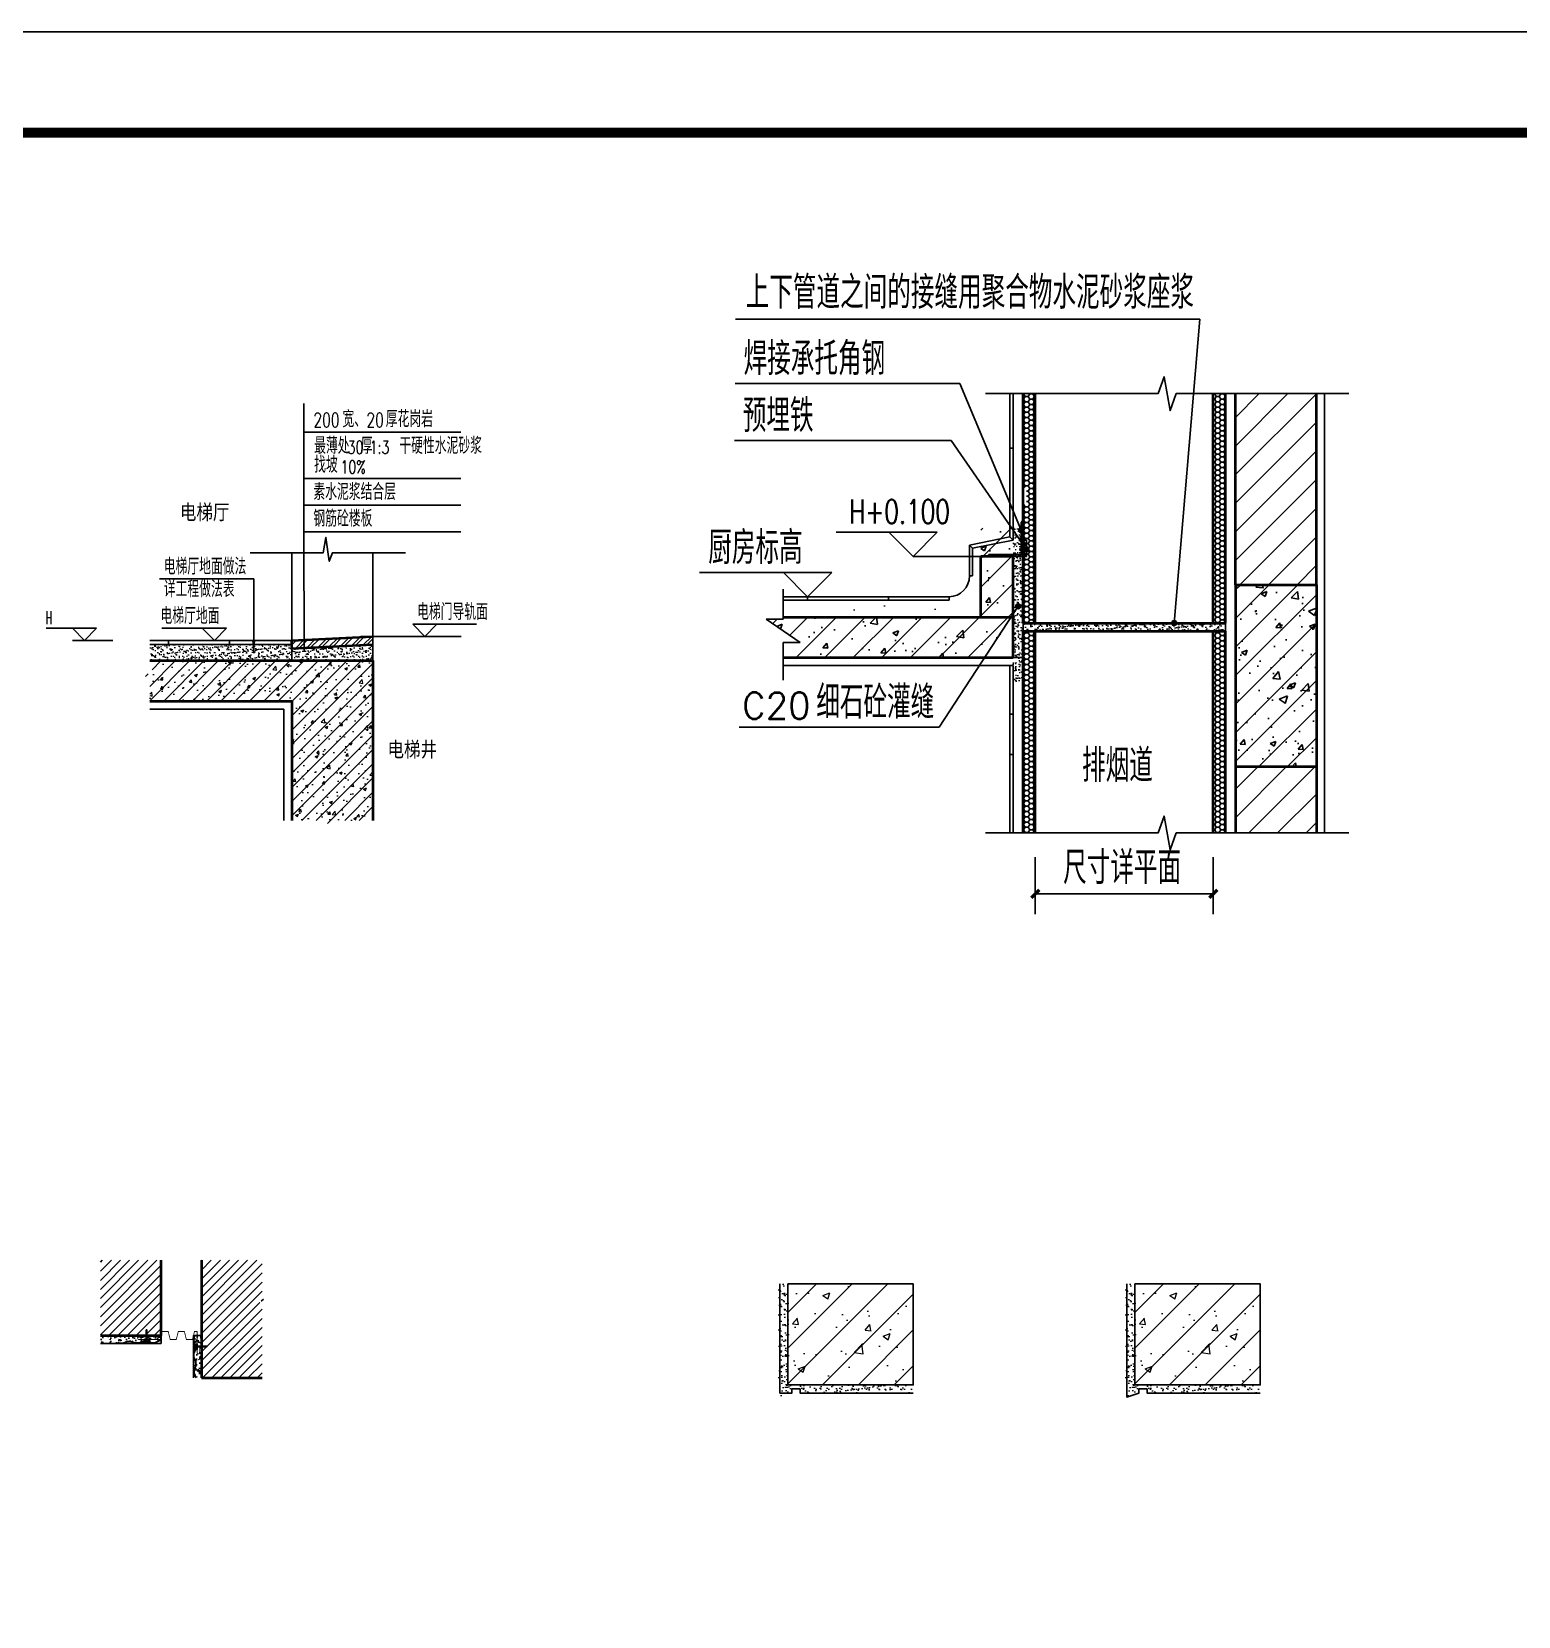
# Model space of a CAD drawing. Extents: x 27938 to 725830, y -209821 to 1628073.
# Drawn here: x 267152 to 270828, y 932713 to 936632 of the extents above; entities that cross this region are included whole.
import ezdxf

# ---------------------------------------------------------------- set-up
doc = ezdxf.new("R2010")
doc.units = 0
doc.header["$LTSCALE"] = 1000
doc.header["$MEASUREMENT"] = 0
for name, color, linetype in [('7', 7, 'Continuous'), ('COLUMN', 9, 'Continuous'), ('DIM_ELEV', 3, 'Continuous'), ('DIM_LEAD', 3, 'Continuous'), ('DIM_SYMB', 3, 'Continuous'), ('PUB_DIM', 3, 'Continuous'), ('PUB_HACTH', 252, 'Continuous'), ('PUB_TEXT', 4, 'Continuous'), ('text', 7, 'Continuous'), ('图框', 140, 'Continuous'), ('看线', 251, 'Continuous')]:
    doc.layers.add(name, color=color, linetype=linetype)
for name, color, linetype, lineweight in [('PUB_HATCH', 8, 'Continuous', 9), ('WALL', 9, 'Continuous', 40), ('填充', 251, 'Continuous', 5)]:
    doc.layers.add(name, color=color, linetype=linetype, lineweight=lineweight)
doc.layers.add('yichutu', color=7, linetype='Continuous', true_color=0xffffff, plot=False)
doc.styles.add('_TCH_DIM', font='SIMPLEX.shx', dxfattribs={"width": 0.7, "bigfont": 'GBCBIG.shx'})
doc.styles.add('ZJDZ', font='')
doc.styles.get('ZJDZ').set_extended_font_data('NSimSun')
pattern_1 = [(37.5, (97309.088, 959508.072), (-0.4724502, 14.4511783), [0, -11.4, 0, -12.75, 0, -12.1875]), (7.5, (97309.088, 959508.072), (13.2733253, 21.1660955), [0, -6.15, 0, -10.275, 0, -3.9375]), (327.5, (97299.863, 959508.072), (23.356064, 0.0424429), [0, -3.75, 0, -13.5, 0, -17.625]), (317.5, (97299.863, 959508.072), (22.5459495, 6.5825667), [0, -1.875, 0, -8.85, 0, -10.125])]
pattern_2 = [(45, (386352.71, 949864.537), (-35.35534, 35.35534), []), (50, (386352.71, 949864.54), (143.45204, -12.55043), [15, -165]), (355, (386352.71, 949864.54), (-27.75027, 150.43843), [12, -132]), (100.4514, (386364.67, 949863.49), (115.70188, 137.88791), [12.74804, -140.22842]), (46.1842, (386352.71, 949904.54), (213.4482, -33.1038), [22.5, -247.5]), (96.6356, (386370.5, 949901.78), (186.93254, 194.82357), [19.12206, -210.3426]), (351.1842, (386352.71, 949904.54), (186.9324, 194.8237), [18, -198]), (21, (386372.71, 949894.54), (119.38141, -80.52378), [15, -165]), (326, (386372.71, 949894.54), (48.66307, 145.03), [12, -132]), (71.4514, (386382.66, 949887.83), (168.04453, 64.5061), [12.74804, -140.22842]), (37.5, (386352.71, 949864.537), (2.43197, 66.57877), [0, -130.4, 0, -134, 0, -132.5]), (7.5, (386352.71, 949864.54), (52.613907, 78.882342), [0, -76.4, 0, -127.4, 0, -50.5]), (327.5, (386308.11, 949864.54), (106.764487, -4.510974), [0, -50, 0, -156, 0, -207]), (317.5, (386288.11, 949864.54), (116.637234, 20.021), [0, -65, 0, -103.6, 0, -147])]
pattern_3 = [(45, (113426.428, 959920.667), (-6.6291261, 6.6291261), []), (45, (113430.847, 959920.667), (-6.6291261, 6.6291261), [])]
pattern_4 = [(0, (233315.956, 1020375.111), (11.25, 6.4951905), [7.5, -15]), (120, (233315.956, 1020375.111), (-11.24999998, 6.49519054), [7.5, -15]), (60, (233315.956, 1020375.111), (2e-08, 12.99038104), [-15, 7.5])]
pattern_5 = [(45, (-1977449.203, 1230836.168), (-11.22532015, 11.22532015), [])]

# ---------------------------------------------------------------- blocks, each defined once
blk = doc.blocks.new('_ArchTick')
at = {"color": 0, "linetype": 'ByBlock', "const_width": 0.4}
blk.add_lwpolyline([(-0.5, -0.5), (0.5, 0.5)], dxfattribs=at)
blk = doc.blocks.new('yct-841-594-84100-59399.9999999999-100-1000.0')
at = {"layer": 'yichutu', "color": 7, "true_color": 0xffffff}
blk.add_lwpolyline([(0, 0), (0, 59400), (84100, 59400), (84100, 0)], close=True, dxfattribs=at)
blk = doc.blocks.new('A$C6C8F5AB9')
at = {"layer": '图框'}
blk.add_lwpolyline([(0, 0), (21025, 0), (21025, -14850), (0, -14850)], close=True, dxfattribs=at)
blk.add_lwpolyline([(0, 0), (21025, 0), (21025, -14850), (0, -14850)], close=True, dxfattribs=at)
at = {"layer": '图框', "const_width": 25}
blk.add_lwpolyline([(20775, -14600), (20775, -250), (625, -250), (625, -14600)], close=True, dxfattribs=at)

msp = doc.modelspace()

# ---------------------------------------------------------------- hatches: boundary and pattern name
at = {"layer": 'PUB_HACTH'}
h = msp.add_hatch(dxfattribs=at)
h.set_pattern_fill('HONEY', color=256, scale=60, style=0)
h.set_pattern_definition([(0, (233315.956, 1020375.111), (11.25, 6.4951905), [7.5, -15]), (120, (233315.956, 1020375.111), (-11.24999998, 6.49519054), [7.5, -15]), (60, (233315.956, 1020375.111), (2e-08, 12.99038104), [-15, 7.5])])
h.paths.add_polyline_path([(269633.7, 935736.9), (269603.7, 935736.9), (269603.7, 935504.6), (269611.7, 935504.6), (269611.7, 935481.8), (269633.7, 935481.8)])
h.paths.add_polyline_path([(269633.7, 935481.8), (269611.7, 935481.8), (269611.7, 935464.5), (269603.7, 935464.5), (269603.7, 935169.7), (269633.7, 935169.7)])
h = msp.add_hatch(dxfattribs=at)
h.set_pattern_fill('HONEY', color=256, scale=60, style=0)
h.set_pattern_definition(pattern_4)
h.paths.add_polyline_path([(270103.7, 935736.9), (270073.7, 935736.9), (270073.7, 935169.7), (270103.7, 935169.7)])
h = msp.add_hatch(dxfattribs=at)
h.set_pattern_fill('普通砖', color=256, scale=20, style=0)
h.set_pattern_definition([(45, (393746.213, 949976.903), (-35.355353, 35.355353), [])])
h.paths.add_polyline_path([(270328.7, 934650.4), (270328.7, 934814.5), (270128.7, 934814.5), (270128.7, 934650.4)])
h.paths.add_polyline_path([(270328.7, 935736.9), (270128.7, 935736.9), (270128.7, 935264.5), (270328.7, 935264.5)])
h = msp.add_hatch(dxfattribs=at)
h.set_pattern_fill('钢筋混凝土', color=256, scale=20, style=0)
h.set_pattern_definition(pattern_2)
h.paths.add_polyline_path([(269425.6, 935184.5), (269362.9, 935084.5), (269516.9, 935084.5), (269578.7, 935186.3), (269578.7, 935404.5), (269514.1, 935404.5), (269498.7, 935404.5), (269498.7, 935184.5)])
h.paths.add_polyline_path([(269362.9, 935084.5), (269425.6, 935184.5), (269010.2, 935184.5), (269010.2, 935179.3), (268968, 935179.3), (269052.3, 935121.6), (269010.2, 935121.6), (269010.2, 935084.5)])
h = msp.add_hatch(dxfattribs=at)
h.set_pattern_fill('钢筋混凝土', color=256, scale=20, style=0)
h.set_pattern_definition(pattern_2)
h.paths.add_polyline_path([(270328.7, 935264.5), (270128.7, 935264.5), (270128.7, 934814.5), (270328.7, 934814.5)])
h = msp.add_hatch(dxfattribs=at)
h.set_pattern_fill('AR-CONC', color=256, scale=30, style=0)
h.set_pattern_definition([(50, (113426.43, 959850.67), (215.17805, -18.82564), [22.5, -247.5]), (355, (113426.43, 959850.67), (-41.6254, 225.65764), [18, -198]), (100.4514, (113444.36, 959849.1), (173.55281, 206.83186), [19.12206, -210.34263]), (46.1842, (113426.43, 959910.67), (320.1723, -49.6557), [33.75, -371.25]), (96.6356, (113453.1, 959906.53), (280.3988, 292.23536), [28.6831, -315.5139]), (351.1842, (113426.43, 959910.67), (280.3986, 292.2356), [27, -297]), (21, (113456.43, 959895.67), (179.07212, -120.78567), [22.5, -247.5]), (326, (113456.43, 959895.67), (72.9946, 217.545), [18, -198]), (71.4514, (113471.35, 959885.6), (252.0668, 96.75915), [19.12206, -210.34263]), (37.5, (113426.43, 959850.67), (3.647957, 99.868156), [0, -195.6, 0, -201, 0, -198.75]), (7.5, (113426.43, 959850.67), (78.92086, 118.32351), [0, -114.6, 0, -191.1, 0, -75.75]), (327.5, (113359.53, 959850.67), (160.14673, -6.76646), [0, -75, 0, -234, 0, -310.5]), (317.5, (113329.53, 959850.67), (174.95585, 30.0315), [0, -97.5, 0, -155.4, 0, -220.5])])
h.paths.add_polyline_path([(270328.7, 935264.5), (270128.7, 935264.5), (270128.7, 934814.5), (270328.7, 934814.5)])
h = msp.add_hatch(dxfattribs=at)
h.set_pattern_fill('HONEY', color=256, scale=60, style=0)
h.set_pattern_definition(pattern_4)
h.paths.add_polyline_path([(269633.7, 935149.7), (269603.7, 935149.7), (269603.7, 934650.4), (269633.7, 934650.4)])
h = msp.add_hatch(dxfattribs=at)
h.set_pattern_fill('HONEY', color=256, scale=60, style=0)
h.set_pattern_definition(pattern_4)
h.paths.add_polyline_path([(270103.7, 935149.7), (270073.7, 935149.7), (270073.7, 934650.4), (270103.7, 934650.4)])
at = {"layer": 'PUB_HACTH', "ltscale": 0.8}
h = msp.add_hatch(dxfattribs=at)
h.set_pattern_fill('ANSI31', color=256, scale=10)
h.set_pattern_definition(pattern_5)
h.paths.add_polyline_path([(267472.2, 933593.6), (267322.2, 933593.6), (267322.2, 933471.8), (267332.7, 933468.1), (267311.7, 933464.4), (267322.2, 933460.6), (267322.2, 933407.7), (267472.2, 933407.7)])
h = msp.add_hatch(dxfattribs=at)
h.set_pattern_fill('ANSI31', color=256, scale=10)
h.set_pattern_definition(pattern_5)
h.paths.add_polyline_path([(267722.2, 933593.6), (267572.2, 933593.6), (267572.2, 933302.7), (267722.2, 933302.7), (267722.2, 933487.5), (267711.7, 933491.3), (267732.7, 933495), (267722.2, 933498.8)])
h = msp.add_hatch(dxfattribs=at)
h.set_pattern_fill('AR-CONC', color=256, scale=15)
h.set_pattern_definition([(50, (-1977449.203, 1231678.56), (27.32770035, -2.39086283), [2.8575, -31.4325]), (355, (-1977449.203, 1231678.56), (-5.2864239, 28.65849643), [2.286, -25.146]), (100.451, (-1977446.925, 1231678.36), (22.04137525, 26.26750317), [2.4285, -26.7135]), (46.1842, (-1977449.203, 1231686.18), (40.66185613, -6.3063492), [4.28625, -47.14875]), (96.6356, (-1977445.814, 1231685.654), (35.6106352, 37.1138334), [3.64275, -40.07025]), (351.184, (-1977449.203, 1231686.18), (35.6106909, 37.1137677), [3.429, -37.719]), (21, (-1977445.393, 1231684.275), (22.74223198, -15.33982778), [2.8575, -31.4325]), (326, (-1977445.393, 1231684.275), (9.27030425, 27.62819492), [2.286, -25.146]), (71.4514, (-1977443.498, 1231682.996), (32.01247362, 12.28842866), [2.4285, -26.7135]), (37.5, (-1977449.203, 1231678.56), (0.463290488, 12.68325583), [0, -24.8412, 0, -25.527, 0, -25.24125]), (7.5, (-1977449.203, 1231678.56), (10.02294938, 15.02708622), [0, -14.5542, 0, -24.2697, 0, -9.62025]), (327.5, (-1977457.699, 1231678.56), (20.338589275, -0.8593116), [0, -9.525, 0, -29.718, 0, -39.4335]), (317.5, (-1977461.509, 1231678.56), (22.21937721, 3.81397365), [0, -12.3825, 0, -19.7358, 0, -28.0035])])
h.paths.add_polyline_path([(267430.7, 933397.7), (267436.3, 933397.7), (267436.3, 933407.7), (267322.2, 933407.7), (267322.2, 933387.7), (267472.2, 933387.7), (267472.2, 933407.7), (267469.7, 933397.7), (267443.7, 933397.7), (267443.7, 933396.2), (267441, 933396.2), (267440.6, 933395), (267439.6, 933394), (267438, 933393.5), (267438, 933394.8), (267436.6, 933394.8), (267436.6, 933393.5), (267435, 933394), (267434, 933395), (267433.6, 933396.2), (267430.7, 933396.2)])
h.paths.add_polyline_path([(267472.2, 933407.7), (267438.2, 933407.7), (267438.2, 933397.7), (267443.7, 933397.7), (267469.7, 933397.7)], flags=17)
h = msp.add_hatch(dxfattribs=at)
h.set_pattern_fill('AR-CONC', color=256, scale=15)
h.set_pattern_definition([(50, (-1950513.15, 1272415.872), (27.32770035, -2.39086283), [2.8575, -31.4325]), (355, (-1950513.15, 1272415.872), (-5.2864239, 28.65849643), [2.286, -25.146]), (100.451, (-1950510.874, 1272415.673), (22.04137525, 26.26750317), [2.4285, -26.7135]), (46.1842, (-1950513.15, 1272423.492), (40.66185613, -6.3063492), [4.28625, -47.14875]), (96.6356, (-1950509.762, 1272422.966), (35.6106352, 37.1138334), [3.64275, -40.07025]), (351.184, (-1950513.15, 1272423.49), (35.6106909, 37.1137677), [3.429, -37.719]), (21, (-1950509.34, 1272421.587), (22.74223198, -15.33982778), [2.8575, -31.4325]), (326, (-1950509.34, 1272421.587), (9.27030425, 27.62819492), [2.286, -25.146]), (71.4514, (-1950507.446, 1272420.308), (32.0124736, 12.28842866), [2.4285, -26.7135]), (37.5, (-1950513.151, 1272415.872), (0.463290488, 12.68325583), [0, -24.8412, 0, -25.527, 0, -25.24125]), (7.5, (-1950513.151, 1272415.872), (10.02294938, 15.02708622), [0, -14.5542, 0, -24.2697, 0, -9.62025]), (327.5, (-1950521.647, 1272415.872), (20.338589275, -0.8593116), [0, -9.525, 0, -29.718, 0, -39.4335]), (317.5, (-1950525.457, 1272415.872), (22.21937721, 3.81397365), [0, -12.3825, 0, -19.7358, 0, -28.0035])])
h.paths.add_polyline_path([(267552.2, 933302.7), (267572.2, 933302.7), (267572.2, 933407.7), (267552.2, 933407.7)])
at = {"layer": 'PUB_HATCH', "linetype": 'ByBlock'}
h = msp.add_hatch(dxfattribs=at)
h.set_pattern_fill('砂灰土', color=256, scale=5, style=0)
h.set_pattern_definition([(37.5, (142377.919, 939029.475), (-0.6299336, 19.2682377), [0, -15.2, 0, -17, 0, -16.25]), (7.5, (142377.92, 939029.475), (17.697767, 28.2214607), [0, -8.2, 0, -13.7, 0, -5.25]), (327.5, (142365.62, 939029.475), (31.1414186, 0.0565905), [0, -5, 0, -18, 0, -23.5]), (317.5, (142365.62, 939029.475), (30.061266, 8.7767556), [0, -2.5, 0, -11.8, 0, -13.5])])
h.paths.add_polyline_path([(269034, 933285.4), (269024, 933285.4), (269024, 933535.4), (268999, 933535.4), (268999, 933255.4), (269034, 933270.5)])
at = {"layer": 'PUB_HATCH'}
h = msp.add_hatch(dxfattribs=at)
h.set_pattern_fill('钢筋混凝土', color=256, scale=25, style=0)
h.set_pattern_definition([(45, (158758.687, 1220418.78), (-44.194174, 44.194174), []), (50, (158758.69, 1220418.78), (179.315046, -15.688034), [18.75, -206.25]), (355, (158758.69, 1220418.78), (-34.68783, 188.04803), [15, -165]), (100.4514, (158773.63, 1220417.47), (144.62735, 172.35989), [15.93505, -175.28553]), (46.1842, (158758.69, 1220468.78), (266.81026, -41.37975), [28.125, -309.375]), (96.6356, (158780.92, 1220465.33), (233.66568, 243.52947), [23.90257, -262.92825]), (351.1842, (158758.7, 1220468.78), (233.66549, 243.52965), [22.5, -247.5]), (21, (158783.69, 1220456.28), (149.22676, -100.65472), [18.75, -206.25]), (326, (158783.69, 1220456.28), (60.82883, 181.28751), [15, -165]), (71.4514, (158796.12, 1220447.9), (210.05566, 80.63262), [15.93505, -175.28553]), (37.5, (158758.687, 1220418.78), (3.039964, 83.223463), [0, -163, 0, -167.5, 0, -165.625]), (7.5, (158758.69, 1220418.78), (65.767384, 98.602928), [0, -95.5, 0, -159.25, 0, -63.125]), (327.5, (158702.937, 1220418.78), (133.455609, -5.638718), [0, -62.5, 0, -195, 0, -258.75]), (317.5, (158677.94, 1220418.78), (145.796542, 25.026246), [0, -81.25, 0, -129.5, 0, -183.75])])
h.paths.add_polyline_path([(269022, 933285.4), (269332, 933285.4), (269332, 933535.4), (269022, 933535.4)])
at = {"layer": 'PUB_HATCH', "linetype": 'ByBlock'}
h = msp.add_hatch(dxfattribs=at)
h.set_pattern_fill('砂灰土', color=256, scale=5, style=0)
h.set_pattern_definition([(37.5, (143235.834, 939029.475), (-0.6299336, 19.2682377), [0, -15.2, 0, -17, 0, -16.25]), (7.5, (143235.834, 939029.475), (17.697767, 28.2214607), [0, -8.2, 0, -13.7, 0, -5.25]), (327.5, (143223.534, 939029.475), (31.1414186, 0.0565905), [0, -5, 0, -18, 0, -23.5]), (317.5, (143223.534, 939029.475), (30.061266, 8.7767556), [0, -2.5, 0, -11.8, 0, -13.5])])
h.paths.add_polyline_path([(269891.9, 933285.4), (269881.9, 933285.4), (269881.9, 933535.4), (269856.9, 933535.4), (269856.9, 933255.4), (269891.9, 933270.5)])
at = {"layer": 'PUB_HATCH'}
h = msp.add_hatch(dxfattribs=at)
h.set_pattern_fill('钢筋混凝土', color=256, scale=25, style=0)
h.set_pattern_definition([(45, (159616.6, 1220418.78), (-44.194174, 44.194174), []), (50, (159616.6, 1220418.78), (179.315046, -15.688034), [18.75, -206.25]), (355, (159616.6, 1220418.78), (-34.68783, 188.04803), [15, -165]), (100.4514, (159631.54, 1220417.47), (144.62735, 172.35989), [15.93505, -175.28553]), (46.1842, (159616.6, 1220468.78), (266.81026, -41.37975), [28.125, -309.375]), (96.6356, (159638.84, 1220465.33), (233.66568, 243.52947), [23.90257, -262.92825]), (351.1842, (159616.6, 1220468.78), (233.66549, 243.52965), [22.5, -247.5]), (21, (159641.6, 1220456.28), (149.22676, -100.65472), [18.75, -206.25]), (326, (159641.6, 1220456.28), (60.82883, 181.28751), [15, -165]), (71.4514, (159654.04, 1220447.9), (210.05566, 80.63262), [15.93505, -175.28553]), (37.5, (159616.6, 1220418.78), (3.039964, 83.223463), [0, -163, 0, -167.5, 0, -165.625]), (7.5, (159616.6, 1220418.78), (65.767384, 98.602928), [0, -95.5, 0, -159.25, 0, -63.125]), (327.5, (159560.85, 1220418.78), (133.455609, -5.638718), [0, -62.5, 0, -195, 0, -258.75]), (317.5, (159535.85, 1220418.78), (145.796542, 25.026246), [0, -81.25, 0, -129.5, 0, -183.75])])
h.paths.add_polyline_path([(269879.9, 933285.4), (270189.9, 933285.4), (270189.9, 933535.4), (269879.9, 933535.4)])
at = {"layer": 'PUB_HATCH', "linetype": 'ByBlock'}
h = msp.add_hatch(dxfattribs=at)
h.set_pattern_fill('砂灰土', color=256, scale=5, style=0)
h.set_pattern_definition([(37.5, (-1918512.686, 1417938.504), (-0.62993358, 19.26823769), [0, -15.2, 0, -17, 0, -16.25]), (7.5, (-1918512.686, 1417938.504), (17.69776705, 28.22146065), [0, -8.2, 0, -13.7, 0, -5.25]), (327.5, (-1918524.986, 1417938.504), (31.14141862, 0.05659054), [0, -5, 0, -18, 0, -23.5]), (317.5, (-1918524.986, 1417938.504), (30.06126605, 8.77675565), [0, -2.5, 0, -11.8, 0, -13.5])])
h.paths.add_polyline_path([(269332, 933285.4), (269052, 933285.4), (269052, 933265.4), (269332, 933265.4)])
h = msp.add_hatch(dxfattribs=at)
h.set_pattern_fill('砂灰土', color=256, scale=5, style=0)
h.set_pattern_definition([(37.5, (-1917654.771, 1417938.504), (-0.62993358, 19.26823769), [0, -15.2, 0, -17, 0, -16.25]), (7.5, (-1917654.771, 1417938.504), (17.69776705, 28.22146065), [0, -8.2, 0, -13.7, 0, -5.25]), (327.5, (-1917667.071, 1417938.504), (31.14141862, 0.05659054), [0, -5, 0, -18, 0, -23.5]), (317.5, (-1917667.071, 1417938.504), (30.06126605, 8.77675565), [0, -2.5, 0, -11.8, 0, -13.5])])
h.paths.add_polyline_path([(270189.9, 933285.4), (269909.9, 933285.4), (269909.9, 933265.4), (270189.9, 933265.4)])
at = {"layer": '填充'}
h = msp.add_hatch(dxfattribs=at)
h.set_pattern_fill('ANSI32', color=256, scale=25, style=0)
h.set_pattern_definition(pattern_3)
h.paths.add_polyline_path([(269603.7, 935423.5), (269598.7, 935419.5), (269598.7, 935339.5), (269518.7, 935339.5), (269514.1, 935334.5), (269603.7, 935334.5)])
h = msp.add_hatch(dxfattribs=at)
h.set_pattern_fill('AR-SAND', color=256, scale=7.5, style=0)
h.set_pattern_definition([(37.5, (110225.924, 959978.077), (-0.4724502, 14.4511783), [0, -11.4, 0, -12.75, 0, -12.1875]), (7.5, (110225.924, 959978.077), (13.2733253, 21.1660955), [0, -6.15, 0, -10.275, 0, -3.9375]), (327.5, (110216.7, 959978.077), (23.356064, 0.0424429), [0, -3.75, 0, -13.5, 0, -17.625]), (317.5, (110216.7, 959978.077), (22.5459495, 6.5825667), [0, -1.875, 0, -8.85, 0, -10.125])])
h.paths.add_polyline_path([(269603.7, 935364.5), (269603.7, 935404.5), (269578.7, 935404.5), (269578.7, 935024.5), (269603.7, 935024.5), (269603.7, 935344.5)])
h = msp.add_hatch(dxfattribs=at)
h.set_pattern_fill('ANSI32', color=256, scale=25, style=0)
h.set_pattern_definition(pattern_3)
h.paths.add_polyline_path([(269611.7, 935374.6), (269603.7, 935374.6), (269603.7, 935334.5), (269611.7, 935334.5)])
h = msp.add_hatch(dxfattribs=at)
h.set_pattern_fill('AR-CONC', color=256, scale=30, style=0)
h.set_pattern_definition([(50, (110225.92, 960038.08), (215.17805, -18.82564), [22.5, -247.5]), (355, (110225.92, 960038.08), (-41.6254, 225.65764), [18, -198]), (100.4514, (110243.86, 960036.5), (173.55281, 206.83186), [19.12206, -210.34263]), (46.1842, (110225.92, 960098.08), (320.1723, -49.6557), [33.75, -371.25]), (96.6356, (110252.6, 960093.94), (280.3988, 292.23536), [28.6831, -315.5139]), (351.1842, (110225.92, 960098.08), (280.3986, 292.2356), [27, -297]), (21, (110255.92, 960083.08), (179.07212, -120.78567), [22.5, -247.5]), (326, (110255.92, 960083.08), (72.9946, 217.545), [18, -198]), (71.4514, (110270.85, 960073.01), (252.0668, 96.75915), [19.12206, -210.34263]), (37.5, (110225.924, 960038.08), (3.647957, 99.868156), [0, -195.6, 0, -201, 0, -198.75]), (7.5, (110225.92, 960038.08), (78.92086, 118.323514), [0, -114.6, 0, -191.1, 0, -75.75]), (327.5, (110159.024, 960038.08), (160.14673, -6.76646), [0, -75, 0, -234, 0, -310.5]), (317.5, (110129.02, 960038.08), (174.95585, 30.0315), [0, -97.5, 0, -155.4, 0, -220.5])])
h.paths.add_polyline_path([(269498.7, 935219.5), (269010.2, 935219.5), (269010.2, 935184.5), (269498.7, 935184.5)])
h = msp.add_hatch(dxfattribs=at)
h.set_pattern_fill('AR-SAND', color=256, scale=7.5, style=0)
h.set_pattern_definition([(37.5, (233315.956, 1020375.111), (-0.4724502, 14.4511783), [0, -11.4, 0, -12.75, 0, -12.1875]), (7.5, (233315.956, 1020375.111), (13.2733253, 21.1660955), [0, -6.15, 0, -10.275, 0, -3.9375]), (327.5, (233306.731, 1020375.111), (23.356064, 0.0424429), [0, -3.75, 0, -13.5, 0, -17.625]), (317.5, (233306.731, 1020375.111), (22.5459495, 6.5825667), [0, -1.875, 0, -8.85, 0, -10.125])])
h.paths.add_polyline_path([(269603.7, 935169.7), (269603.7, 935149.7), (270103.7, 935149.7), (270103.7, 935169.7)])
h = msp.add_hatch(dxfattribs=at)
h.set_pattern_fill('AR-SAND', color=256, scale=7.5, style=0)
h.set_pattern_definition(pattern_1)
h.paths.add_polyline_path([(267795.7, 935106.6), (267795.7, 935116.7), (267444.3, 935116.7), (267444.3, 935076.7), (267795.7, 935076.7)])
h = msp.add_hatch(dxfattribs=at)
h.set_pattern_fill('ANSI32', color=256, scale=50, style=0)
h.set_pattern_definition([(45, (97309.088, 959508.072), (-13.2582521, 13.2582521), []), (45, (97317.926, 959508.072), (-13.2582521, 13.2582521), [])])
h.paths.add_polyline_path([(267995.7, 935136.7), (267795.7, 935126.7), (267795.7, 935106.6), (267995.7, 935116.6)])
h = msp.add_hatch(dxfattribs=at)
h.set_pattern_fill('AR-SAND', color=256, scale=7.5, style=0)
h.set_pattern_definition(pattern_1)
h.paths.add_polyline_path([(267995.7, 935116.6), (267795.7, 935106.6), (267795.7, 935076.7), (267995.7, 935076.7)])
h = msp.add_hatch(dxfattribs=at)
h.set_pattern_fill('钢筋混凝土', color=256, scale=10, style=0)
h.set_pattern_definition([(45, (383738.142, 945134.638), (-17.6776695, 17.6776695), []), (50, (383738.14, 945134.64), (71.726018, -6.275213), [7.5, -82.5]), (355, (383738.14, 945134.64), (-13.875133, 75.219213), [6, -66]), (100.4514, (383744.12, 945134.115), (57.85094, 68.943954), [6.37402, -70.11421]), (46.1842, (383738.14, 945154.64), (106.724105, -16.5519), [11.25, -123.75]), (96.6356, (383747.04, 945153.26), (93.46627, 97.41179), [9.56103, -105.1713]), (351.1842, (383738.14, 945154.64), (93.46619, 97.41186), [9, -99]), (21, (383748.14, 945149.64), (59.690705, -40.26189), [7.5, -82.5]), (326, (383748.14, 945149.64), (24.331533, 72.515005), [6, -66]), (71.4514, (383753.116, 945146.28), (84.022263, 32.25305), [6.37402, -70.11421]), (37.5, (383738.142, 945134.638), (1.2159855, 33.2893854), [0, -65.2, 0, -67, 0, -66.25]), (7.5, (383738.142, 945134.638), (26.306954, 39.441171), [0, -38.2, 0, -63.7, 0, -25.25]), (327.5, (383715.842, 945134.638), (53.3822436, -2.255487), [0, -25, 0, -78, 0, -103.5]), (317.5, (383705.84, 945134.64), (58.318617, 10.010498), [0, -32.5, 0, -51.8, 0, -73.5])])
h.paths.add_polyline_path([(267995.7, 935076.7), (267444.3, 935076.7), (267444.3, 935055.9), (267465.3, 935048.4), (267423.3, 935041), (267444.3, 935033.4), (267444.3, 934976.7), (267795.7, 934976.7), (267795.7, 934681.7), (267871, 934681.7), (267878.4, 934702.7), (267885.8, 934660.7), (267893.5, 934681.7), (267995.7, 934681.7)])

# ---------------------------------------------------------------- linework, layer by layer
at = {"layer": '7'}
for p, q in [((269570.7, 935382.5), (269570.7, 935736.9)), ((269578.7, 935374.5), (269578.7, 935736.9)), ((270348.7, 934650.4), (270348.7, 935736.9)), ((269570.7, 935601.7), (269578.7, 935601.7)), ((269598.7, 935419.5), (269603.7, 935423.5)), ((269603.7, 935334.5), (269603.7, 935423.5)), ((269598.7, 935339.5), (269598.7, 935419.5)), ((269570.7, 935382.5), (269470.7, 935362.5)), ((269470.7, 935285.8), (269470.7, 935362.5)), ((269478.7, 935354.5), (269470.7, 935362.5)), ((269578.7, 935374.5), (269478.7, 935354.5)), ((269478.7, 935286.3), (269478.7, 935354.5)), ((269570.7, 935382.5), (269578.7, 935374.5)), ((269611.7, 935374.6), (269603.7, 935374.6)), ((269611.7, 935334.5), (269611.7, 935374.6)), ((267795.7, 935126.7), (267795.7, 935343.3)), ((267995.7, 935076.7), (267995.7, 935343.3)), ((269518.7, 935339.5), (269514.1, 935334.5)), ((269514.1, 935334.5), (269603.7, 935334.5)), ((269518.7, 935339.5), (269598.7, 935339.5)), ((269603.7, 935334.5), (269611.7, 935334.5)), ((269478.7, 935286.3), (269470.7, 935286.3)), ((269010.2, 935234.5), (269420.7, 935234.5)), ((269070.7, 935226.5), (269070.7, 935234.5)), ((269270.7, 935226.5), (269270.7, 935234.5)), ((269420.7, 935226.5), (269420.7, 935234.5)), ((269010.2, 935226.5), (269420.7, 935226.5)), ((269010.2, 935226.5), (269420.7, 935226.5)), ((269603.7, 935169.7), (269603.7, 935149.7)), ((270103.7, 935169.7), (270103.7, 935149.7)), ((267444.3, 935126.7), (267795.7, 935126.7)), ((267444.3, 935116.7), (267795.7, 935116.7)), ((267490.1, 935126.7), (267490.1, 935116.7)), ((267641.1, 935126.7), (267641.1, 935116.7)), ((267795.7, 935106.6), (267795.7, 935076.7)), ((269578.7, 935084.5), (269603.7, 935084.5)), ((269010.2, 935064.5), (269578.7, 935064.5)), ((269570.7, 935064.5), (269570.7, 934650.4)), ((269578.7, 935064.5), (269578.7, 934650.4)), ((267444.3, 934956.7), (267775.7, 934956.7)), ((267775.7, 934956.7), (267775.7, 934681.7)), ((269570.7, 934944.5), (269578.7, 934944.5)), ((269570.7, 934844.5), (269578.7, 934844.5))]:
    msp.add_line(p, q, dxfattribs=at)
msp.add_arc((269419.2, 935286), 51.6, 271.7306, 0.2874, dxfattribs=at)
at = {"layer": 'COLUMN'}
for points in [[(269022, 933285.4), (269332, 933285.4), (269332, 933535.4), (269022, 933535.4)], [(269879.9, 933285.4), (270189.9, 933285.4), (270189.9, 933535.4), (269879.9, 933535.4)]]:
    msp.add_lwpolyline(points, close=True, dxfattribs=at)
at = {"layer": 'DIM_ELEV'}
for p, q in [((269391.3, 935394.5), (269141.6, 935394.5)), ((269331.3, 935334.5), (269271.3, 935394.5)), ((269331.3, 935334.5), (269391.3, 935394.5)), ((269130.7, 935294.5), (268803.2, 935294.5)), ((269070.7, 935234.5), (269010.7, 935294.5)), ((269070.7, 935234.5), (269130.7, 935294.5)), ((267312.8, 935156.7), (267188.1, 935156.7)), ((267282.8, 935126.7), (267252.8, 935156.7)), ((267282.8, 935126.7), (267312.8, 935156.7)), ((267634, 935156.7), (267473.7, 935156.7)), ((267604, 935126.7), (267574, 935156.7)), ((267604, 935126.7), (267634, 935156.7)), ((268124.3, 935136.7), (268094.3, 935166.7)), ((268094.3, 935166.7), (268252.2, 935166.7)), ((268124.3, 935136.7), (268154.3, 935166.7)), ((267352.8, 935126.7), (267252.8, 935126.7))]:
    msp.add_line(p, q, dxfattribs=at)
at = {"layer": 'DIM_LEAD'}
for p, q in [((270040.5, 935921.5), (268892.4, 935921.5)), ((269977, 935169.7), (270040.5, 935921.5)), ((269447.3, 935761.8), (268891.5, 935761.8)), ((269598.7, 935399.4), (269447.3, 935761.8)), ((269425.7, 935620.9), (268889.5, 935620.9)), ((269611.7, 935351.8), (269425.7, 935620.9)), ((267701.2, 935278.9), (267468.3, 935278.9)), ((267701.2, 935095.1), (267701.2, 935278.9)), ((269591.2, 935211), (269395.7, 934912.3)), ((269395.7, 934912.3), (268901.4, 934912.3))]:
    msp.add_line(p, q, dxfattribs=at)
at = {"layer": 'DIM_LEAD', "const_width": 8}
for points in [[(269600.3, 935395.7, 1), (269597.2, 935403.1, 1)], [(269614, 935348.5, 1), (269609.5, 935355.1, 1)], [(269594, 935213.8, 1), (269588.4, 935208.2, 1)], [(269978.7, 935166.1, 1), (269975.3, 935173.3, 1)]]:
    msp.add_lwpolyline(points, format="xyb", close=True, dxfattribs=at)
at = {"layer": 'DIM_LEAD'}
msp.add_lwpolyline([(267701.2, 935095.1, 0, 8, 0), (267701.2, 935125.1, 0, 0, 0)], format="xyseb", dxfattribs=at)
at = {"layer": 'DIM_SYMB'}
for p, q in [((267824.7, 935395.4), (267824.7, 935712.3)), ((267824.7, 935641.4), (268213.4, 935641.4)), ((267824.7, 935527.4), (268213.4, 935527.4)), ((267824.7, 935461.4), (268213.4, 935461.4)), ((267825.7, 935102.7), (267824.7, 935395.4)), ((267824.7, 935395.4), (268213.4, 935395.4))]:
    msp.add_line(p, q, dxfattribs=at)
for points in [[(270408.7, 935736.9), (269982.2, 935736.9), (269966.9, 935694.9), (269952.1, 935778.9), (269937.2, 935736.9), (269510.7, 935736.9)], [(268076.2, 935343.3), (267895.6, 935343.3), (267888, 935322.3), (267879.6, 935381.3), (267873.1, 935343.3), (267692.5, 935343.3)], [(270408.7, 934650.4), (269982.2, 934650.4), (269966.9, 934608.4), (269952.1, 934692.4), (269937.2, 934650.4), (269510.7, 934650.4)]]:
    msp.add_lwpolyline(points, dxfattribs=at)
at = {"layer": 'PUB_DIM'}
for p, q in [((269498.7, 935334.5), (269331.3, 935334.5)), ((267701.2, 935095.1), (267701.2, 935228.5)), ((269010.2, 935253.3), (269010.2, 935179.3)), ((268968, 935179.3), (269052.3, 935121.6)), ((269010.2, 935179.3), (268968, 935179.3)), ((267966.4, 935136.7), (268214.5, 935136.7)), ((269010.2, 935121.6), (269010.2, 935028.3)), ((269010.2, 935121.6), (269052.3, 935121.6))]:
    msp.add_line(p, q, dxfattribs=at)
at = {"layer": 'PUB_HACTH', "ltscale": 0.8}
for p, q in [((267322.2, 933387.7), (267472.2, 933387.7)), ((267472.2, 933387.7), (267472.2, 933407.7)), ((267552.2, 933302.7), (267552.2, 933407.7)), ((267552.2, 933407.7), (267572.2, 933407.7)), ((267572.2, 933387.7), (267572.2, 933407.7))]:
    msp.add_line(p, q, dxfattribs=at)
for points in [[(267472.2, 933396.6), (267456.7, 933389.4), (267448.1, 933389.9), (267438.7, 933393.8), (267435, 933394), (267428.3, 933394), (267419.2, 933389.7), (267417.3, 933389.2), (267408, 933389.2), (267402.3, 933391.4), (267397.5, 933393.1), (267388.3, 933393.1), (267384.8, 933391.1), (267380.2, 933389.5), (267375, 933388.7), (267370.4, 933389), (267365.2, 933390.3)], [(267432.7, 933391.2), (267433.1, 933389.9), (267434, 933389), (267435.7, 933388.4), (267435.7, 933389.7), (267437, 933389.7)], [(267440, 933391.2), (267439.6, 933389.9), (267438.7, 933389), (267437, 933388.4), (267437, 933389.7), (267435.7, 933389.7)], [(267559.2, 933302.7), (267553.7, 933314.5), (267554.2, 933323.1), (267558.1, 933332.4), (267558.3, 933336.2), (267558.3, 933342.9), (267554, 933352), (267553.5, 933353.8), (267553.5, 933363.2), (267555.7, 933368.9), (267557.4, 933373.7), (267557.4, 933382.8), (267555.4, 933386.4), (267553.8, 933391), (267553, 933396.2), (267553.3, 933400.8), (267554.7, 933406)], [(267555, 933384.2), (267553.7, 933383.8), (267552.8, 933382.8), (267552.2, 933381.2), (267553.5, 933381.2), (267553.5, 933379.8)], [(267555, 933376.8), (267553.7, 933377.2), (267552.8, 933378.2), (267552.2, 933379.8), (267553.5, 933379.8), (267553.5, 933381.2)]]:
    msp.add_lwpolyline(points, dxfattribs=at)
at = {"layer": 'PUB_HACTH', "ltscale": 0.8, "const_width": 2}
for points in [[(267561.5, 933417.7), (267554.7, 933417.7), (267549.7, 933397.7), (267534.7, 933397.7), (267529.7, 933417.7), (267514.7, 933417.7), (267509.7, 933397.7), (267494.7, 933397.7), (267494.7, 933397.7), (267489.7, 933417.7), (267489.7, 933417.7), (267474.7, 933417.7), (267469.7, 933397.7), (267416.5, 933397.7), (267414.4, 933399.4), (267414.4, 933401.8), (267415.1, 933403.7), (267429.3, 933403.7)], [(267561.5, 933417.7), (267561.5, 933364.4), (267563.2, 933362.3), (267565.7, 933362.3), (267567.5, 933363), (267567.5, 933377.2)]]:
    msp.add_lwpolyline(points, dxfattribs=at)
at = {"layer": 'PUB_HACTH', "ltscale": 0.8}
for points in [[(267429.8, 933392.6), (267442.8, 933392.6), (267442.8, 933391.2), (267429.8, 933391.2)], [(267430, 933397.7), (267443.2, 933397.7), (267443.2, 933396), (267430, 933396)], [(267435.3, 933421.4), (267437.2, 933421.4), (267437.2, 933392.6), (267435.3, 933392.6)], [(267556.4, 933387), (267556.4, 933374.1), (267555, 933374.1), (267555, 933387)], [(267561.5, 933386.8), (267561.5, 933373.7), (267559.8, 933373.7), (267559.8, 933386.8)], [(267585.2, 933381.5), (267585.2, 933379.6), (267556.4, 933379.6), (267556.4, 933381.5)]]:
    msp.add_lwpolyline(points, close=True, dxfattribs=at)
at = {"layer": 'PUB_TEXT'}
for p, q in [((269633.7, 934590.4), (269633.7, 934450)), ((270073.7, 934590.4), (270073.7, 934450)), ((269633.7, 934500), (270073.7, 934500))]:
    msp.add_line(p, q, dxfattribs=at)
at = {"layer": 'WALL'}
for p, q in [((269603.7, 935169.7), (269603.7, 935736.9)), ((269633.7, 935169.7), (269633.7, 935736.9)), ((270073.7, 935169.7), (270073.7, 935736.9)), ((270103.7, 935169.7), (270103.7, 935736.9)), ((269498.7, 935184.5), (269498.7, 935334.5)), ((269578.7, 935334.5), (269498.7, 935334.5)), ((269578.7, 935084.5), (269578.7, 935334.5)), ((269010.2, 935184.5), (269578.7, 935184.5)), ((269603.7, 935169.7), (270103.7, 935169.7)), ((269603.7, 935149.7), (270103.7, 935149.7)), ((269603.7, 934650.4), (269603.7, 935149.7)), ((269633.7, 934650.4), (269633.7, 935149.7)), ((270073.7, 934650.4), (270073.7, 935149.7)), ((270103.7, 934650.4), (270103.7, 935149.7)), ((267795.7, 935126.7), (267995.7, 935136.7)), ((267795.7, 935106.6), (267795.7, 935126.7)), ((267795.7, 935106.6), (267995.7, 935116.6)), ((269010.2, 935084.5), (269578.7, 935084.5))]:
    msp.add_line(p, q, dxfattribs=at)
at = {"layer": 'WALL', "color": 2}
for p, q in [((270128.7, 935264.5), (270128.7, 935736.9)), ((270328.7, 935264.5), (270328.7, 935736.9)), ((270128.7, 935264.5), (270328.7, 935264.5)), ((270128.7, 935264.5), (270128.7, 934814.5)), ((270328.7, 935264.5), (270328.7, 934814.5)), ((267444.3, 935076.7), (267995.7, 935076.7)), ((267995.7, 935076.7), (267995.7, 934681.7)), ((267444.3, 934976.7), (267795.7, 934976.7)), ((267795.7, 934976.7), (267795.7, 934681.7)), ((270128.7, 934814.5), (270128.7, 934650.4)), ((270128.7, 934814.5), (270328.7, 934814.5)), ((270328.7, 934814.5), (270328.7, 934650.4))]:
    msp.add_line(p, q, dxfattribs=at)
at = {"layer": 'WALL', "color": 2, "ltscale": 0.8}
for p, q in [((267472.2, 933407.7), (267472.2, 933593.6)), ((267572.2, 933593.6), (267572.2, 933302.7)), ((267322.2, 933407.7), (267472.2, 933407.7)), ((267572.2, 933302.7), (267722.2, 933302.7))]:
    msp.add_line(p, q, dxfattribs=at)
at = {"layer": '看线'}
for points in [[(269002, 933535.4), (269002, 933265.4), (269032, 933265.4), (269032, 933275.4), (269052, 933275.4), (269052, 933265.4), (269332, 933265.4)], [(269859.9, 933535.4), (269859.9, 933255.4), (269889.9, 933265.4), (269889.9, 933275.4), (269909.9, 933275.4), (269909.9, 933265.4), (270189.9, 933265.4)]]:
    msp.add_lwpolyline(points, dxfattribs=at)

# ---------------------------------------------------------------- block references
msp.add_blockref('A$C6C8F5AB9', (260214.1, 936632.1))
at = {"layer": 'PUB_TEXT', "xscale": 20, "yscale": 20, "zscale": 20, "rotation": 180}
msp.add_blockref('_ArchTick', (269633.7, 934500), dxfattribs=at)
at = {"layer": 'PUB_TEXT', "xscale": 20, "yscale": 20, "zscale": 20}
msp.add_blockref('_ArchTick', (270073.7, 934500), dxfattribs=at)
at = {"layer": 'yichutu', "xscale": 0.25, "yscale": 0.25, "zscale": 0.25}
msp.add_blockref('yct-841-594-84100-59399.9999999999-100-1000.0', (260214.1, 921782.1), dxfattribs=at)

# ---------------------------------------------------------------- texts
at = {"layer": 'DIM_ELEV', "color": 7, "style": '_TCH_DIM'}
for s, height, width, p in [('H+0.100', 59.5, 0.705882, (269174, 935415.5)), ('H', 31.5, 0.541667, (267186.8, 935167.2))]:
    msp.add_text(s, height=height, dxfattribs=dict(at, width=width)).set_placement(p)
at = {"layer": 'PUB_HACTH', "color": 0, "char_height": 32.41, "attachment_point": 1, "style": '_TCH_DIM'}
for s, insert, width in [('30 1:3', (267933.4, 935620.4), 301.673), ('10%', (267915.9, 935571.7), 65.627)]:
    msp.add_mtext(s, dxfattribs=dict(at, insert=insert, width=width))
at = {"layer": 'PUB_TEXT', "style": '_TCH_DIM'}
for s, height, p in [('上下管道之间的接缝用聚合物水泥砂浆座浆', 81.021, (268917.6, 935946.7)), ('焊接承托角钢', 81.02, (268912.5, 935782.8)), ('宽、', 40.51, (267920.7, 935654)), ('厚花岗岩', 40.51, (268027.7, 935654)), ('预埋铁', 81.02, (268910.5, 935641.9)), ('最薄处 厚', 40.51, (267850.6, 935588)), ('干硬性水泥砂浆', 40.51, (268061.3, 935588)), ('找坡', 40.51, (267850.6, 935541.2)), ('素水泥浆结合层', 40.51, (267848.7, 935474)), ('钢筋砼楼板', 40.51, (267848.7, 935408)), ('厨房标高', 81.02, (268825.1, 935315.5)), ('电梯厅地面做法', 40.51, (267478.8, 935289.4)), ('详工程做法表', 40.51, (267478.8, 935233.4)), ('电梯厅地面', 40.51, (267470.7, 935167.2)), ('电梯门导轨面', 40.51, (268105.2, 935177.2)), ('C20', 64.82, (268908.6, 934932.8)), ('细石砼灌缝', 81.02, (269092.1, 934933.3)), ('排烟道', 81.02, (269749.2, 934776.7)), ('尺寸详平面', 81.02, (269702.5, 934524.2))]:
    msp.add_text(s, height=height, dxfattribs=at).set_placement(p)
at = {"layer": 'PUB_TEXT', "style": '_TCH_DIM', "width": 0.705882}
for s, p in [('200', (267848.7, 935654)), ('20', (267979.7, 935654))]:
    msp.add_text(s, height=35.7, dxfattribs=at).set_placement(p)
at = {"layer": 'text', "style": 'ZJDZ', "width": 0.8}
for s, p in [('电梯厅', (267518.5, 935425.3)), ('电梯井', (268031.8, 934838.5, 14493.2))]:
    msp.add_text(s, height=37.5, dxfattribs=at).set_placement(p)

doc.saveas('drawing.dxf')
